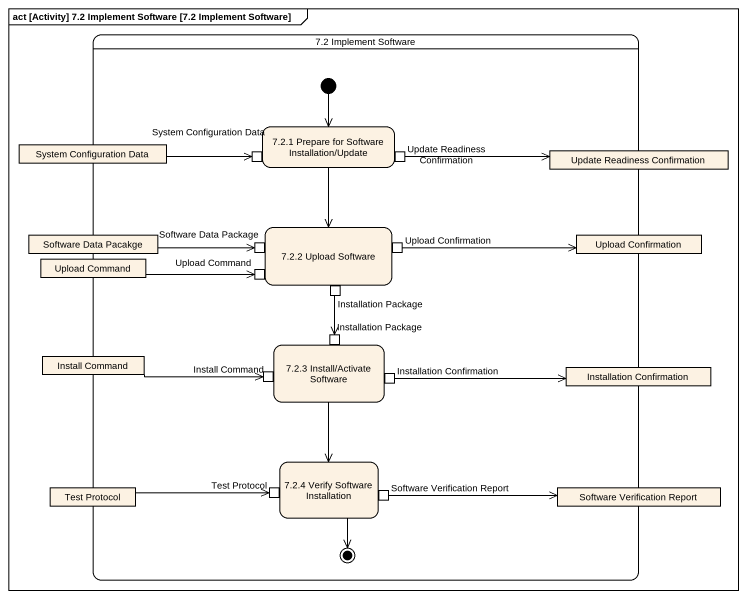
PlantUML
@startuml
mainframe act [Activity] 7.2 Implement Software [7.2 Implement Software]
hide empty description
state "7.2 Implement Software" as s7_2_Implement_Software {
  state "7.2.1 Prepare for Software Installation/Update" as s7_2_1_Prepare_for_Software {
    state "System Configuration Data" as System_Configuration_Data_2 <<inputPin>>
    state "Update Readiness Confirmation" as Update_Readiness <<outputPin>>
  }
  state "System Configuration Data" as System_Configuration_Data <<object>>
  state "Update Readiness Confirmation" as Update_Readiness_2 <<object>>
  state "Software Data Pacakge" as Software_Data_Pacakge <<object>>
  state "7.2.2 Upload Software" as s7_2_2_Upload_Software {
    state "Software Data Package" as Software_Data_Package <<inputPin>>
    state "Upload Confirmation" as Upload_Confirmation <<outputPin>>
    state "Upload Command" as Upload_Command_2 <<inputPin>>
    state "Installation Package" as Installation_Package <<outputPin>>
  }
  state "Upload Confirmation" as Upload_Confirmation_2 <<object>>
  state "Upload Command" as Upload_Command <<object>>
  state "Install Command" as Install_Command <<object>>
  state "7.2.3 Install/Activate Software" as s7_2_3_Install_Activate {
    state "Installation Package" as Installation_Package_2 <<inputPin>>
    state "Install Command" as Install_Command_2 <<inputPin>>
    state "Installation Confirmation" as Installation_Confirmation <<outputPin>>
  }
  state "Installation Confirmation" as Installation_Confirmation_2 <<object>>
  state "7.2.4 Verify Software Installation" as s7_2_4_Verify_Software {
    state "Test Protocol" as Test_Protocol_2 <<inputPin>>
    state "Software Verification Report" as Software_Verification_Report <<outputPin>>
  }
  state "Test Protocol" as Test_Protocol <<object>>
  state "Software Verification Report" as Software_Verification_Report_2 <<object>>
  [*] --> s7_2_1_Prepare_for_Software
  s7_2_4_Verify_Software --> [*]
}
s7_2_1_Prepare_for_Software --> s7_2_2_Upload_Software
System_Configuration_Data -right-> System_Configuration_Data_2
Update_Readiness -right-> Update_Readiness_2
Software_Data_Pacakge -right-> Software_Data_Package
Upload_Confirmation -right-> Upload_Confirmation_2
Upload_Command -right-> Upload_Command_2
Installation_Package --> Installation_Package_2
Install_Command -right-> Install_Command_2
s7_2_3_Install_Activate --> s7_2_4_Verify_Software
Installation_Confirmation -right-> Installation_Confirmation_2
Test_Protocol -right-> Test_Protocol_2
Software_Verification_Report -right-> Software_Verification_Report_2
@enduml
